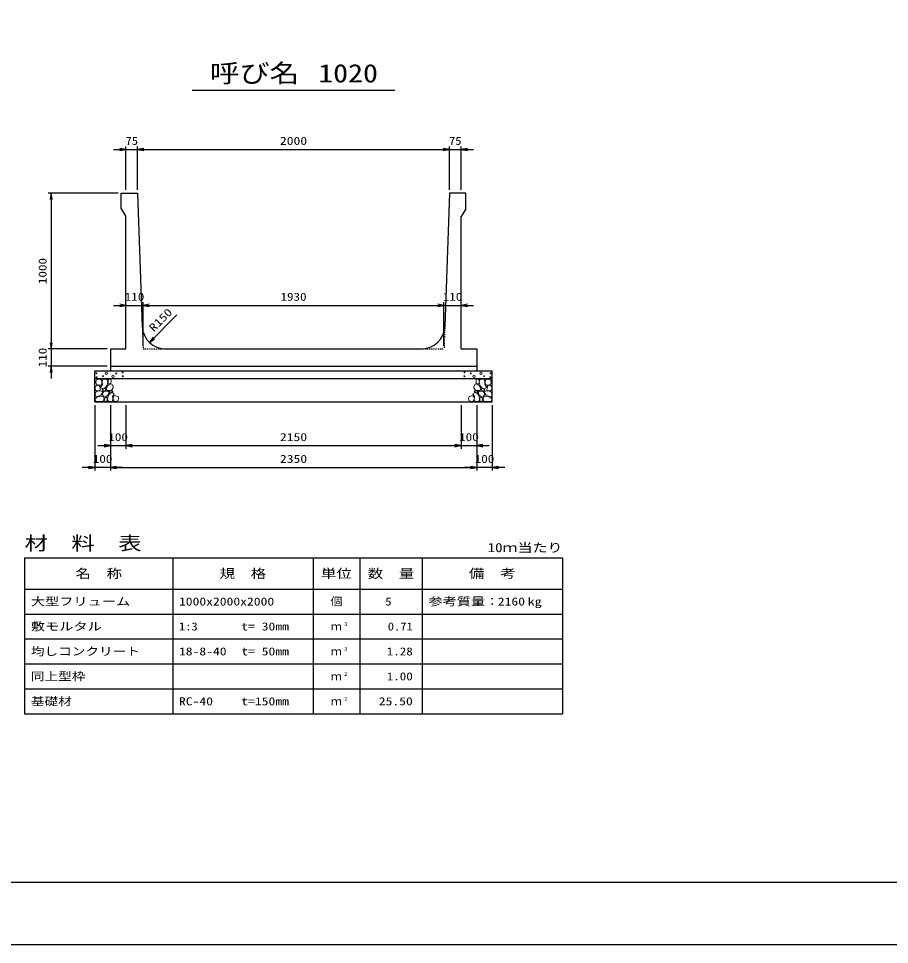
# Model space of a CAD drawing. Units: millimetres at full size. Extents: x 0 to 16820, y 0 to 11880.
# Drawn here: x 5646 to 11233, y 0 to 5940 of the extents above; entities that cross this region are included whole.
import ezdxf
from ezdxf.enums import TextEntityAlignment as Align

# ---------------------------------------------------------------- set-up
doc = ezdxf.new("R2010")
doc.units = ezdxf.units.MM
doc.linetypes.add('DASHED_SPACED', pattern=[12, 6, -6])
for name, color, linetype, lineweight in [('0_2', 7, 'Continuous', 25), ('D-DCR-HCHn', 4, 'Continuous', 9), ('D-MTR-FRAM', 7, 'Continuous', 25), ('D-MTR-LINE', 7, 'Continuous', 25), ('D-STR-DIM', 7, 'Continuous', 25), ('D-STR-STRn', 1, 'Continuous', 25), ('D-TTL', 2, 'Continuous', 25), ('D-TTL-TXT', 7, 'Continuous', 25)]:
    doc.layers.add(name, color=color, linetype=linetype, lineweight=lineweight)
doc.layers.add('D-MTR', color=7, linetype='Continuous')
doc.layers.add('D-MTR-TXT', color=7, linetype='Continuous')
doc.styles.add('ＭＳ ゴシック', font='')
doc.styles.get('ＭＳ ゴシック').set_extended_font_data('MS Gothic')

# ---------------------------------------------------------------- blocks, each defined once
blk = doc.blocks.new('open_arrow')
at = {"color": 0, "linetype": 'Continuous', "lineweight": -2}
blk.add_lwpolyline([(7.5, 1.25), (0, 0), (7.5, -1.25)], dxfattribs=at)

msp = doc.modelspace()

# ---------------------------------------------------------------- linework, layer by layer
at = {"layer": '0_2'}
for p, q in [((6235, 3460), (6235, 3180)), ((6335, 3460), (6335, 3180)), ((6335, 3460), (6335, 3180)), ((8485, 3460), (8485, 3180)), ((6155, 3200), (6415, 3200)), ((6335, 3200), (8485, 3200))]:
    msp.add_line(p, q, dxfattribs=at)
at = {"layer": 'D-DCR-HCHn'}
for points in [[(6173.399, 3623.696), (6157.796, 3627.163), (6143.928, 3620.228), (6142.194, 3604.626), (6145.661, 3592.491), (6162.997, 3587.29), (6175.132, 3587.29), (6180.333, 3595.958), (6180.333, 3615.028)], [(6187.267, 3625.429), (6182.067, 3609.827), (6183.8, 3592.491), (6171.665, 3573.421), (6187.267, 3564.753), (6204.603, 3573.421), (6215.005, 3587.29), (6218.472, 3609.827), (6215.005, 3621.962), (6204.603, 3627.163)], [(6220.206, 3621.962), (6220.206, 3601.159), (6228.874, 3595.958), (6237.542, 3601.159), (6239.275, 3613.294), (6237.542, 3623.696), (6225.407, 3627.163)], [(8599.794, 3621.962), (8599.794, 3601.159), (8591.126, 3595.958), (8582.458, 3601.159), (8580.725, 3613.294), (8582.458, 3623.696), (8594.593, 3627.163)], [(8632.733, 3625.429), (8637.933, 3609.827), (8636.2, 3592.491), (8648.335, 3573.421), (8632.733, 3564.753), (8615.397, 3573.421), (8604.995, 3587.29), (8601.528, 3609.827), (8604.995, 3621.962), (8615.397, 3627.163)], [(8646.601, 3623.696), (8662.204, 3627.163), (8676.072, 3620.228), (8677.806, 3604.626), (8674.339, 3592.491), (8657.003, 3587.29), (8644.868, 3587.29), (8639.667, 3595.958), (8639.667, 3615.028)], [(6140.46, 3580.356), (6135.26, 3564.753), (6142.194, 3554.352), (6159.53, 3552.618), (6171.366, 3557.699), (6166.464, 3569.954), (6169.932, 3576.889), (6162.997, 3583.823), (6152.596, 3587.29)], [(6190.735, 3564.753), (6182.067, 3557.819), (6185.534, 3552.618), (6197.669, 3552.618), (6202.87, 3554.352), (6206.337, 3561.286), (6201.136, 3566.487)], [(6216.739, 3583.823), (6208.071, 3563.02), (6215.005, 3554.352), (6235.808, 3554.352), (6244.476, 3557.819), (6253.144, 3569.954), (6253.144, 3580.356), (6244.476, 3594.224), (6234.074, 3595.958)], [(8603.261, 3583.823), (8611.929, 3563.02), (8604.995, 3554.352), (8584.192, 3554.352), (8575.524, 3557.819), (8566.856, 3569.954), (8566.856, 3580.356), (8575.524, 3594.224), (8585.926, 3595.958)], [(8629.265, 3564.753), (8637.933, 3557.819), (8634.466, 3552.618), (8622.331, 3552.618), (8617.13, 3554.352), (8613.663, 3561.286), (8618.864, 3566.487)], [(8679.54, 3580.356), (8684.74, 3564.753), (8677.806, 3554.352), (8660.47, 3552.618), (8648.634, 3557.699), (8653.536, 3569.954), (8650.068, 3576.889), (8657.003, 3583.823), (8667.404, 3587.29)], [(6173.366, 3522.757), (6186.208, 3542.019), (6184.603, 3546.834), (6166.946, 3551.65), (6150.894, 3550.045), (6139.658, 3540.414), (6138.052, 3529.177), (6139.658, 3517.941), (6152.499, 3514.731)], [(6179.787, 3482.627), (6191.023, 3487.443), (6194.234, 3503.494), (6187.813, 3514.731), (6176.577, 3517.941), (6162.13, 3516.336), (6146.078, 3509.915), (6138.052, 3500.284), (6138.052, 3489.048), (6142.868, 3482.627), (6162.13, 3484.232)], [(6218.311, 3522.757), (6226.337, 3542.019), (6219.916, 3550.045), (6200.654, 3550.045), (6192.628, 3546.834), (6184.603, 3535.598), (6184.603, 3525.967), (6192.628, 3513.125), (6202.259, 3511.52)], [(6215.101, 3487.443), (6215.101, 3506.705), (6207.075, 3511.52), (6199.049, 3506.705), (6197.444, 3495.469), (6199.049, 3485.837), (6210.285, 3482.627)], [(6245.599, 3484.232), (6250.415, 3498.679), (6248.81, 3514.731), (6260.046, 3532.388), (6245.599, 3540.414), (6229.548, 3532.388), (6219.916, 3519.546), (6216.706, 3498.679), (6219.916, 3487.443), (6229.548, 3482.627)], [(6242.389, 3540.414), (6250.415, 3546.834), (6247.204, 3551.65), (6235.968, 3551.65), (6231.153, 3550.045), (6227.942, 3543.624), (6232.758, 3538.808)], [(6258.441, 3485.837), (6272.887, 3482.627), (6285.729, 3489.048), (6287.334, 3503.494), (6284.124, 3514.731), (6268.072, 3519.546), (6256.836, 3519.546), (6252.02, 3511.52), (6252.02, 3493.863)], [(8561.559, 3485.837), (8547.113, 3482.627), (8534.271, 3489.048), (8532.666, 3503.494), (8535.876, 3514.731), (8551.928, 3519.546), (8563.164, 3519.546), (8567.98, 3511.52), (8567.98, 3493.863)], [(8574.401, 3484.232), (8569.585, 3498.679), (8571.19, 3514.731), (8559.954, 3532.388), (8574.401, 3540.414), (8590.452, 3532.388), (8600.084, 3519.546), (8603.294, 3498.679), (8600.084, 3487.443), (8590.452, 3482.627)], [(8577.611, 3540.414), (8569.585, 3546.834), (8572.796, 3551.65), (8584.032, 3551.65), (8588.847, 3550.045), (8592.058, 3543.624), (8587.242, 3538.808)], [(8601.689, 3522.757), (8593.663, 3542.019), (8600.084, 3550.045), (8619.346, 3550.045), (8627.372, 3546.834), (8635.397, 3535.598), (8635.397, 3525.967), (8627.372, 3513.125), (8617.741, 3511.52)], [(8604.899, 3487.443), (8604.899, 3506.705), (8612.925, 3511.52), (8620.951, 3506.705), (8622.556, 3495.469), (8620.951, 3485.837), (8609.715, 3482.627)], [(8640.213, 3482.627), (8628.977, 3487.443), (8625.766, 3503.494), (8632.187, 3514.731), (8643.423, 3517.941), (8657.87, 3516.336), (8673.922, 3509.915), (8681.948, 3500.284), (8681.948, 3489.048), (8677.132, 3482.627), (8657.87, 3484.232)], [(8646.634, 3522.757), (8633.792, 3542.019), (8635.397, 3546.834), (8653.054, 3551.65), (8669.106, 3550.045), (8680.342, 3540.414), (8681.948, 3529.177), (8680.342, 3517.941), (8667.501, 3514.731)]]:
    msp.add_lwpolyline(points, close=True, dxfattribs=at)
for centre, radius in [((6145.727, 3663.955), 3), ((6146.869, 3638.91), 3), ((6187.292, 3645.752), 3), ((6208.336, 3663.955), 7.5), ((6251.664, 3644.961), 7.5), ((6272.708, 3663.164), 3), ((6313.131, 3670.006), 3), ((6314.273, 3644.961), 3), ((8505.727, 3644.961), 3), ((8506.869, 3670.006), 3), ((8547.292, 3663.164), 3), ((8568.336, 3644.961), 7.5), ((8611.664, 3663.955), 7.5), ((8632.708, 3645.752), 3), ((8673.131, 3638.91), 3), ((8674.273, 3663.955), 3)]:
    msp.add_circle(centre, radius, dxfattribs=at)
at = {"layer": 'D-MTR-FRAM'}
for p, q in [((5685, 2480), (9135, 2480)), ((5685, 2480), (5685, 1480)), ((9135, 2480), (9135, 1480)), ((5685, 1480), (9135, 1480))]:
    msp.add_line(p, q, dxfattribs=at)
at = {"layer": 'D-MTR-LINE'}
for p, q in [((6635, 2480), (6635, 1480)), ((7535, 2480), (7535, 1480)), ((7835, 2480), (7835, 1480)), ((8235, 2480), (8235, 1480)), ((5685, 2280), (9135, 2280)), ((5685, 2120), (9135, 2120)), ((5685, 1960), (9135, 1960)), ((5685, 1800), (9135, 1800)), ((5685, 1640), (9135, 1640))]:
    msp.add_line(p, q, dxfattribs=at)
at = {"layer": 'D-STR-DIM'}
for p, q in [((6335, 4840), (6335, 5120)), ((6410, 4840), (6410, 5120)), ((6410, 4840), (6410, 5120)), ((8410, 4840), (8410, 5120)), ((8410, 4840), (8410, 5120)), ((8485, 4840), (8485, 5120)), ((6255, 5100), (6490, 5100)), ((6410, 5100), (8410, 5100)), ((8330, 5100), (8565, 5100)), ((6285, 4820), (5835, 4820)), ((5855, 4820), (5855, 3820)), ((6255, 4100), (6525, 4100)), ((6445, 3840), (6445, 4120)), ((6445, 3840), (6445, 4120)), ((6445, 4100), (8375, 4100)), ((8295, 4100), (8565, 4100)), ((8375, 3840), (8375, 4120)), ((8375, 3840), (8375, 4120)), ((6485.647, 3862.095), (6662.424, 4038.872)), ((5855, 3900), (5855, 3630)), ((6215, 3820), (5835, 3820)), ((6215, 3820), (5835, 3820)), ((6215, 3710), (5835, 3710)), ((6135, 3460), (6135, 3040)), ((6235, 3460), (6235, 3040)), ((6235, 3460), (6235, 3040)), ((8485, 3460), (8485, 3180)), ((8585, 3460), (8585, 3040)), ((8585, 3460), (8585, 3040)), ((8585, 3460), (8585, 3180)), ((8685, 3460), (8685, 3040)), ((8405, 3200), (8665, 3200)), ((6315, 3060), (6055, 3060)), ((6235, 3060), (8585, 3060)), ((8765, 3060), (8505, 3060))]:
    msp.add_line(p, q, dxfattribs=at)
at = {"layer": 'D-STR-STRn'}
for p, q in [((6305, 4820), (6410, 4820)), ((6305, 4720), (6305, 4820)), ((6410, 4820), (6439.934, 3964.753)), ((8410, 4820), (8380.066, 3964.753)), ((8515, 4820), (8410, 4820)), ((8515, 4720), (8515, 4820)), ((6305, 4720), (6335, 4670)), ((8515, 4720), (8485, 4670)), ((6335, 3820), (6335, 4670)), ((8485, 3820), (8485, 4670)), ((6235, 3820), (6235, 3710)), ((6235, 3820), (6335, 3820)), ((6589.842, 3820), (8230.158, 3820)), ((8485, 3820), (8585, 3820)), ((8585, 3820), (8585, 3710)), ((6235, 3710), (8585, 3710)), ((6235, 3710), (6235, 3680)), ((8585, 3710), (8585, 3680)), ((6135, 3480), (6135, 3680)), ((6135, 3680), (8685, 3680)), ((6135, 3630), (8685, 3630)), ((8685, 3480), (8685, 3680)), ((6135, 3480), (8685, 3480))]:
    msp.add_line(p, q, dxfattribs=at)
at = {"layer": 'D-STR-STRn', "color": 2, "linetype": 'DASHED_SPACED'}
for p, q in [((6439.934, 3964.753), (6445, 3820)), ((8380.066, 3964.753), (8375, 3820)), ((6445, 3820), (6589.842, 3820)), ((8230.158, 3820), (8375, 3820))]:
    msp.add_line(p, q, dxfattribs=at)
at = {"layer": 'D-STR-STRn'}
for centre, start, end in [((6589.842, 3970), 182.00453, 270), ((8230.158, 3970), 270, 357.99547)]:
    msp.add_arc(centre, 150, start, end, dxfattribs=at)
at = {"layer": 'D-TTL'}
for points in [[(0, 0), (16820, 0), (16820, 11880), (0, 11880)], [(400, 400), (16420, 400), (16420, 11480), (400, 11480)]]:
    msp.add_lwpolyline(points, close=True, dxfattribs=at)
at = {"layer": 'D-TTL-TXT'}
msp.add_line((6760, 5480), (8060, 5480), dxfattribs=at)

# ---------------------------------------------------------------- block references
at = {"layer": '0_2', "xscale": 5.33, "yscale": 5.33, "rotation": 180}
for p in [(6235, 3200), (8485, 3200)]:
    msp.add_blockref('open_arrow', p, dxfattribs=at)
at = {"layer": '0_2', "xscale": 5.33, "yscale": 5.33}
msp.add_blockref('open_arrow', (6335, 3200), dxfattribs=at)
msp.add_blockref('open_arrow', (6335, 3200), dxfattribs=at)
at = {"layer": 'D-STR-DIM', "xscale": 5.33, "yscale": 5.33}
for p, rotation in [((6335, 5100), 180), ((8410, 5100), 180), ((8410, 5100), 180), ((5855, 4820), 270), ((6335, 4100), 180), ((8375, 4100), 180), ((8375, 4100), 180), ((6485.647, 3862.095), 45), ((5855, 3820), 90), ((5855, 3820), 90), ((5855, 3710), 270), ((8485, 3200), 180), ((6135, 3060), 180), ((8585, 3060), 180), ((8585, 3060), 180)]:
    msp.add_blockref('open_arrow', p, dxfattribs=dict(at, rotation=rotation))
for p in [(6410, 5100), (6410, 5100), (8485, 5100), (6445, 4100), (6445, 4100), (8485, 4100), (8585, 3200), (6235, 3060), (6235, 3060), (8685, 3060)]:
    msp.add_blockref('open_arrow', p, dxfattribs=at)

# ---------------------------------------------------------------- texts
at = {"layer": '0_2', "style": 'ＭＳ ゴシック'}
for s, width, p in [('100', 1.2, (6285, 3255)), ('2150', 1.25, (7410, 3255))]:
    msp.add_text(s, height=51.32, dxfattribs=dict(at, width=width)).set_placement(p, align=Align.MIDDLE_CENTER)
at = {"layer": 'D-MTR', "style": 'ＭＳ ゴシック', "width": 1.25}
msp.add_text('材\u3000料\u3000表', height=87.98, dxfattribs=at).set_placement((5685, 2504), align=Align.BOTTOM_LEFT)
at = {"layer": 'D-MTR', "style": 'ＭＳ ゴシック', "width": 1.2}
msp.add_text('10ｍ当たり', height=58.65, dxfattribs=at).set_placement((9135, 2499.333), align=Align.BOTTOM_RIGHT)
at = {"layer": 'D-MTR-TXT', "style": 'ＭＳ ゴシック'}
for s, height, width, p in [('名\u3000称', 58.65, 1.25, (6160, 2380)), ('規\u3000格', 58.65, 1.25, (7085, 2380)), ('単位', 58.65, 1.25, (7685, 2380)), ('数\u3000量', 58.65, 1.25, (8035, 2380)), ('備\u3000考', 58.65, 1.25, (8685, 2380)), ('個', 51.32, 1.1, (7685, 2200))]:
    msp.add_text(s, height=height, dxfattribs=dict(at, width=width)).set_placement(p, align=Align.MIDDLE_CENTER)
for s, width, p in [('大型フリューム', 1.3, (5725, 2200)), ('1000x2000x2000', 1.25, (6675, 2200)), ('参考質量：    kg', 1.3, (8275, 2200)), ('敷モルタル', 1.3, (5725, 2040)), ('1:3', 1.15, (6675, 2040)), ('t= 30mm', 1.25, (7075, 2040)), ('均しコンクリート', 1.25, (5725, 1880)), ('18-8-40', 1.25, (6675, 1880)), ('t= 50mm', 1.25, (7075, 1880)), ('同上型枠', 1.25, (5725, 1720)), ('基礎材', 1.25, (5725, 1560)), ('RC-40', 1.25, (6675, 1560)), ('t=150mm', 1.25, (7075, 1560))]:
    msp.add_text(s, height=51.32, dxfattribs=dict(at, width=width)).set_placement(p, align=Align.MIDDLE_LEFT)
for s, width, p in [('5', 1.15, (8038.553, 2200)), ('2160', 1.25, (8895, 2200)), ('0.71', 1.15, (8175, 2040)), ('1.28', 1.2, (8175, 1880)), ('1.00', 1.2, (8175, 1720)), ('25.50', 1.25, (8175, 1560))]:
    msp.add_text(s, height=51.32, dxfattribs=dict(at, width=width)).set_placement(p, align=Align.MIDDLE_RIGHT)
for p in [(7685, 2040), (7685, 1880), (7685, 1720), (7685, 1560)]:
    msp.add_text('ｍ', height=51.32, dxfattribs=at).set_placement(p, align=Align.MIDDLE_CENTER)
at = {"layer": 'D-MTR-TXT', "style": 'ＭＳ ゴシック', "width": 1.15}
for s, p in [('3', (7735, 2035.333)), ('3', (7735, 1875.333)), ('2', (7735, 1715.333)), ('2', (7735, 1555.333))]:
    msp.add_text(s, height=25.66, dxfattribs=at).set_placement(p, align=Align.BOTTOM_LEFT)
at = {"layer": 'D-STR-DIM', "style": 'ＭＳ ゴシック'}
for s, width, p in [('75', 1.15, (6372.5, 5155)), ('2000', 1.25, (7410, 5155)), ('75', 1.15, (8447.5, 5155)), ('110', 1.2, (6390, 4155)), ('1930', 1.2, (7410, 4155)), ('110', 1.2, (8430, 4155)), ('100', 1.2, (8535, 3255)), ('100', 1.2, (6185, 3115)), ('2350', 1.25, (7410, 3115)), ('100', 1.2, (8635, 3115))]:
    msp.add_text(s, height=51.32, dxfattribs=dict(at, width=width)).set_placement(p, align=Align.MIDDLE_CENTER)
at = {"layer": 'D-STR-DIM', "style": 'ＭＳ ゴシック', "width": 1.2}
for s, p in [('1000', (5800, 4320)), ('110', (5800, 3765))]:
    msp.add_text(s, height=51.32, rotation=90, dxfattribs=at).set_placement(p, align=Align.MIDDLE_CENTER)
at = {"layer": 'D-STR-DIM', "style": 'ＭＳ ゴシック', "width": 1.25}
msp.add_text('R150', height=51.32, rotation=45, dxfattribs=at).set_placement((6524.587, 3916.12), align=Align.BOTTOM_LEFT)
at = {"layer": 'D-TTL-TXT', "style": 'ＭＳ ゴシック', "width": 1.2}
for s, p in [('呼び名', (7160, 5495)), ('1020', (7760, 5495))]:
    msp.add_text(s, height=117.3, dxfattribs=at).set_placement(p, align=Align.BOTTOM_CENTER)

doc.saveas('drawing.dxf')
